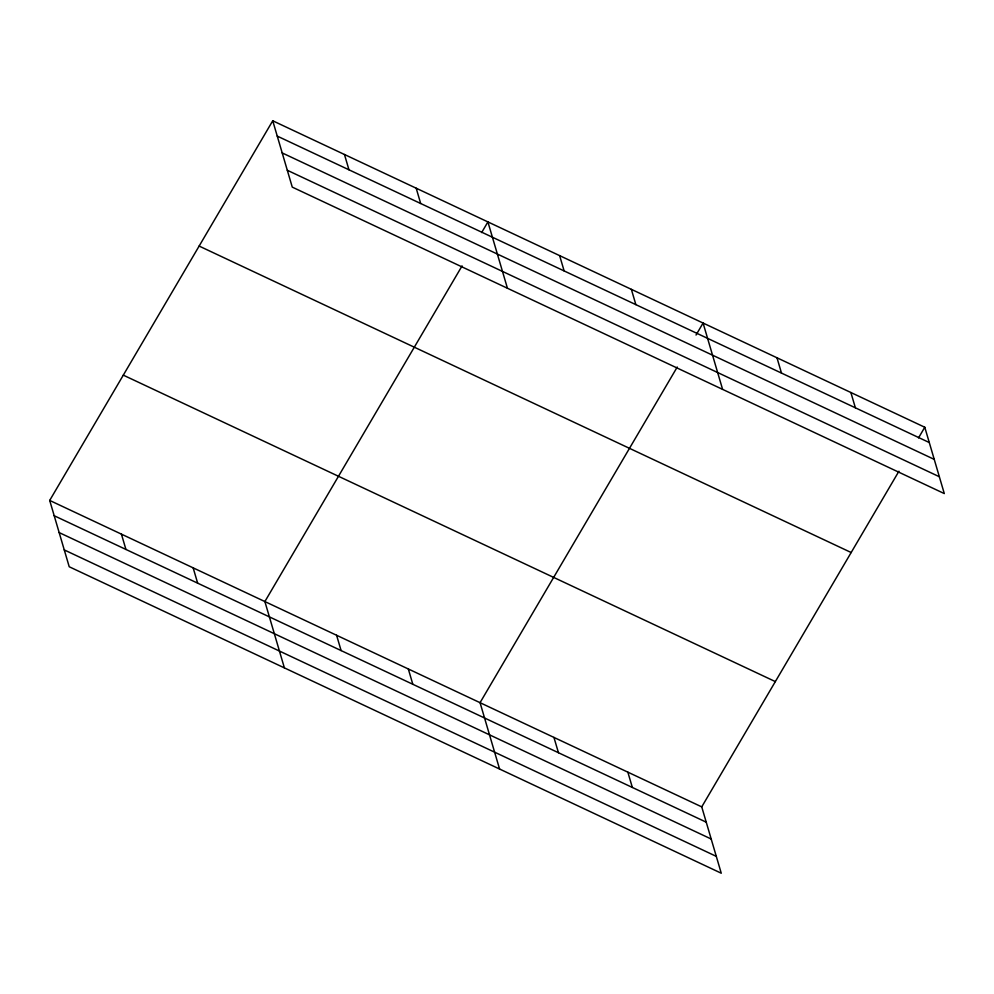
<?xml version="1.0" encoding="UTF-8"?>
<svg xmlns="http://www.w3.org/2000/svg" width="994" height="994" viewBox="0 0 994 994"><rect width="100%" height="100%" fill="white"/><g stroke="black" fill="none" stroke-linecap="round" stroke-linejoin="round"><path stroke-width="1.49" d="M898.936 471.218L701.739 806.879L721.259 873.217L69.22 566.754L49.7 500.429L272.741 120.783L924.78 427.246L944.3 493.571L292.261 187.12L272.741 120.783M462.073 265.895L264.876 601.556L284.396 667.893M481.643 232.584L487.905 221.923L507.437 288.248M677.249 367.034L480.052 702.683L499.572 769.021M696.036 335.04L703.081 323.05L722.601 389.375M918.518 437.907L924.78 427.246M277.239 136.091L929.278 442.541M282.197 152.927L934.236 459.377M287.303 170.272L939.342 476.735M199.135 246.065L851.175 552.527M123.306 375.148L775.345 681.598M49.7 500.429L701.739 806.879M54.198 515.737L706.249 822.187M59.155 532.573L711.207 839.023M64.262 549.918L716.314 856.368M850.876 392.506L855.387 407.813M776.985 357.778L781.483 373.073M631.364 289.341L635.862 304.636M559.634 255.632L564.132 270.927M627.848 772.152L632.346 787.447M416.188 188.201L420.686 203.509M553.944 737.424L558.454 752.719M344.458 154.492L348.969 169.8M408.323 668.974L412.821 684.282M336.593 635.265L341.104 650.573M193.147 567.847L197.657 583.155M121.43 534.138L125.927 549.446"/></g></svg>
